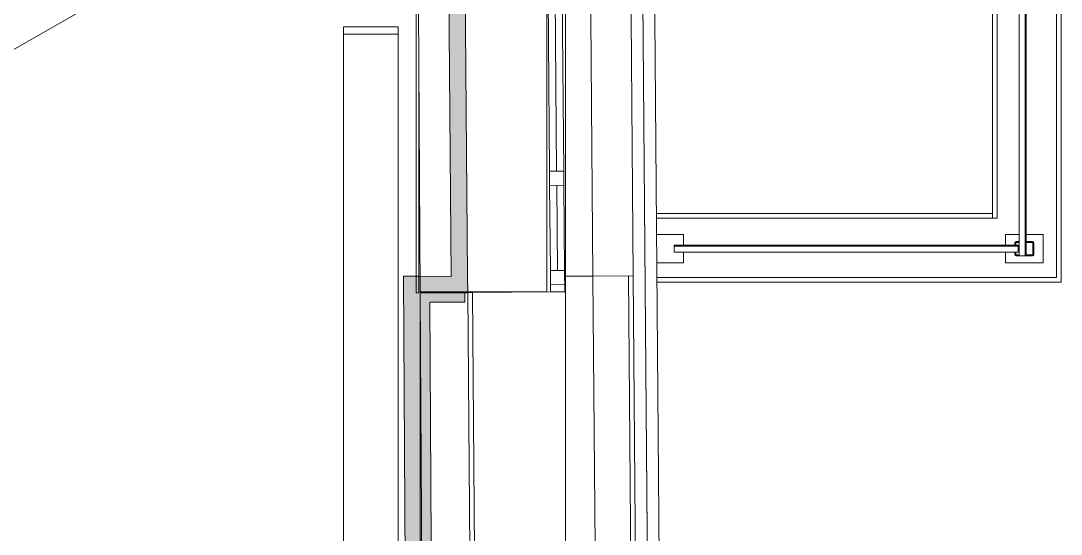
# Model space of a CAD drawing. Header units: millimetres. Extents: x 0 to 1189, y 0 to 841.
# Drawn here: x 834.16 to 878.13, y 535.6 to 557.33 of the extents above; entities that cross this region are included whole.
import ezdxf

# ---------------------------------------------------------------- set-up
doc = ezdxf.new("R2010")
doc.units = ezdxf.units.MM

msp = doc.modelspace()

# ---------------------------------------------------------------- hatches: boundary and pattern name
at = {"true_color": 0xf1d696}
h = msp.add_hatch(color=41, dxfattribs=at)
h.dxf.hatch_style = 2
h.paths.add_polyline_path([(852.564303, 605.411696), (853.041303, 546.514606), (852.341302, 546.515606), (851.864301, 605.414696)])
h = msp.add_hatch(color=41, dxfattribs=at)
h.dxf.hatch_style = 2
h.paths.add_polyline_path([(850.334299, 546.518606), (851.0343, 546.517606), (851.0383, 545.817605)])
h = msp.add_hatch(color=41, dxfattribs=at)
h.dxf.hatch_style = 2
h.paths.add_polyline_path([(851.0383, 545.817605), (850.338299, 545.818605), (850.334299, 546.518606)])
h = msp.add_hatch(color=41, dxfattribs=at)
h.dxf.hatch_style = 2
h.paths.add_polyline_path([(852.341302, 546.515606), (852.346302, 545.815605), (851.0383, 545.817605), (851.0343, 546.517606)])
h = msp.add_hatch(color=41, dxfattribs=at)
h.dxf.hatch_style = 2
h.paths.add_polyline_path([(853.041303, 546.514606), (853.046303, 545.814605), (852.341302, 546.515606)])
h = msp.add_hatch(color=41, dxfattribs=at)
h.dxf.hatch_style = 2
h.paths.add_polyline_path([(853.046303, 545.814605), (852.346302, 545.815605), (852.341302, 546.515606)])
h = msp.add_hatch(color=41, dxfattribs=at)
h.dxf.hatch_style = 2
h.paths.add_polyline_path([(850.338299, 545.818605), (851.0383, 545.817605), (851.1753, 522.120568), (850.475299, 522.119568)])
h = msp.add_hatch(color=7)
h.dxf.hatch_style = 2
h.paths.add_polyline_path([(851.438301, 545.817605), (851.575301, 522.120568), (851.1753, 522.120568), (851.0383, 545.817605)])
h = msp.add_hatch(color=7)
h.dxf.hatch_style = 2
h.paths.add_polyline_path([(852.929303, 545.417604), (851.440301, 545.417604), (851.438301, 545.817605), (852.929303, 545.817605)])

# ---------------------------------------------------------------- linework, layer by layer
at = {"color": 7, "lineweight": 0}
for points in [[(857.17331, 237.628134), (857.17331, 717.840867)], [(859.968314, 617.281714), (861.935317, 374.135342)], [(861.021315, 487.067515), (859.968314, 617.281714)], [(860.469315, 617.244714), (861.521316, 487.071515)], [(850.6873, 606.119697), (851.0383, 545.864605)], [(853.041303, 546.514606), (852.558303, 606.111697)], [(851.864301, 605.414696), (852.341302, 546.515606)], [(878.127342, 591.371674), (878.127342, 546.271605)], [(877.927341, 546.471606), (877.927341, 590.797673)], [(850.8673, 545.817605), (850.8673, 575.140649)], [(875.227337, 548.971609), (875.227337, 568.81664)], [(876.349339, 564.387633), (876.349339, 547.387607)], [(876.607339, 547.387607), (876.607339, 564.387633)], [(876.649339, 564.387633), (876.649339, 547.387607)], [(856.394308, 545.864605), (856.394308, 563.259631)], [(858.208311, 562.925631), (858.340311, 546.526606)], [(859.908314, 562.939631), (860.040314, 546.540606)], [(875.427337, 548.971609), (875.427337, 561.148628)], [(857.045309, 558.366624), (857.105309, 550.966612)], [(856.505309, 550.961612), (856.445308, 558.361624)], [(856.745309, 558.363624), (856.805309, 550.964612)], [(850.9873, 554.531618), (850.9873, 545.817605)], [(856.505309, 550.961612), (857.105309, 550.966612)], [(856.509309, 550.361612), (856.505309, 550.961612)], [(856.505309, 550.961612), (856.509309, 550.361612)], [(857.105309, 550.966612), (857.109309, 550.366612)], [(857.109309, 550.366612), (857.105309, 550.966612)], [(857.109309, 550.366612), (856.509309, 550.361612)], [(856.539309, 546.761606), (856.509309, 550.361612)], [(856.809309, 550.364612), (856.839309, 546.764606)], [(857.109309, 550.366612), (857.13931, 546.766606)], [(861.019315, 549.17161), (875.227337, 549.17161)], [(861.021315, 548.971609), (875.427337, 548.971609)], [(862.167317, 548.287608), (861.026315, 548.287608)], [(862.167317, 547.837608), (862.167317, 548.287608)], [(876.350339, 548.287608), (875.773338, 548.287608)], [(875.773338, 548.287608), (875.773338, 547.837608)], [(877.36734, 548.287608), (876.647339, 548.287608)], [(877.36734, 547.087607), (877.36734, 548.287608)], [(861.773317, 547.838608), (861.773317, 547.797608)], [(861.776317, 547.838608), (861.776317, 547.797608)], [(861.776317, 547.838608), (876.311339, 547.838608)], [(876.173339, 547.930608), (876.190214, 547.970733), (876.230339, 547.987608)], [(876.173339, 547.930608), (876.173339, 547.837608)], [(876.213339, 547.930608), (876.230339, 547.947608)], [(876.213339, 547.837608), (876.213339, 547.930608)], [(876.214339, 547.934608), (876.226339, 547.946608)], [(876.350339, 547.987608), (876.230339, 547.987608)], [(876.230339, 547.947608), (876.350339, 547.947608)], [(876.311339, 547.797608), (876.311339, 547.838608)], [(876.91734, 547.987608), (876.647339, 547.987608)], [(876.647339, 547.947608), (876.91734, 547.947608)], [(876.91734, 547.987608), (876.956965, 547.970733), (876.97334, 547.930608)], [(876.91734, 547.947608), (876.93334, 547.930608)], [(876.92134, 547.946608), (876.93334, 547.934608)], [(876.93334, 547.930608), (876.93334, 547.443607)], [(876.97334, 547.443607), (876.97334, 547.930608)], [(861.773317, 547.588607), (861.773317, 547.797608)], [(861.773317, 547.588607), (861.773317, 547.538607)], [(861.776317, 547.588607), (861.776317, 547.797608)], [(876.311339, 547.797608), (861.776317, 547.797608)], [(861.776317, 547.588607), (861.776317, 547.538607)], [(861.776317, 547.538607), (876.311339, 547.538607)], [(862.167317, 547.087607), (862.167317, 547.540607)], [(875.773338, 547.540607), (875.773338, 547.087607)], [(876.173339, 547.540607), (876.173339, 547.443607)], [(876.230339, 547.387607), (876.190214, 547.403982), (876.173339, 547.443607)], [(876.213339, 547.443607), (876.213339, 547.540607)], [(876.230339, 547.427607), (876.213339, 547.443607)], [(876.226339, 547.427607), (876.214339, 547.439607)], [(876.350339, 547.427607), (876.230339, 547.427607)], [(876.230339, 547.387607), (876.350339, 547.387607)], [(876.311339, 547.797608), (876.311339, 547.588607)], [(876.311339, 547.538607), (876.311339, 547.588607)], [(876.349339, 547.387607), (876.399339, 547.387607)], [(876.607339, 547.387607), (876.399339, 547.387607)], [(876.607339, 547.387607), (876.649339, 547.387607)], [(876.91734, 547.427607), (876.647339, 547.427607)], [(876.647339, 547.387607), (876.91734, 547.387607)], [(876.97334, 547.443607), (876.956965, 547.403982), (876.91734, 547.387607)], [(876.93334, 547.443607), (876.91734, 547.427607)], [(876.93334, 547.439607), (876.92134, 547.427607)], [(861.036315, 547.087607), (862.167317, 547.087607)], [(875.773338, 547.087607), (877.36734, 547.087607)], [(850.334299, 546.518606), (851.0343, 546.517606)], [(850.334299, 546.518606), (850.475299, 522.119568)], [(852.341302, 546.515606), (851.0343, 546.517606)], [(853.046303, 545.814605), (853.041303, 546.514606)], [(857.13931, 546.766606), (856.539309, 546.761606)], [(856.539309, 546.761606), (856.546309, 545.861605)], [(856.539309, 546.761606), (856.546309, 545.861605)], [(857.14631, 545.866605), (857.13931, 546.766606)], [(857.14631, 545.866605), (857.13931, 546.766606)], [(858.340311, 546.526606), (857.14131, 546.516606)], [(860.040314, 546.540606), (858.340311, 546.526606)], [(858.540312, 521.917568), (858.340311, 546.526606)], [(860.039314, 521.929568), (859.840314, 546.538606)], [(860.239314, 521.931568), (860.040314, 546.540606)], [(856.543309, 546.161605), (857.14331, 546.166605)], [(877.927341, 546.471606), (861.041315, 546.471606)], [(878.127342, 546.271605), (861.043315, 546.271605)], [(850.9873, 545.817605), (850.8673, 545.817605)], [(851.0383, 545.864605), (856.394308, 545.864605)], [(851.0383, 545.817605), (851.1753, 522.120568)], [(852.929303, 545.817605), (851.0383, 545.817605)], [(851.1753, 522.120568), (851.0383, 545.817605)], [(851.0383, 545.817605), (853.046303, 545.814605)], [(851.0383, 522.120568), (851.0383, 545.814605)], [(852.929303, 545.417604), (852.929303, 545.817605)], [(852.929303, 545.814605), (853.046303, 545.814605)], [(853.046303, 545.833605), (853.046303, 545.864605)], [(853.246304, 545.835605), (853.046303, 545.833605)], [(853.046303, 545.833605), (853.238304, 522.124568)], [(856.546309, 545.861605), (853.246304, 545.835605)], [(853.246304, 545.835605), (853.438304, 522.126568)], [(856.546309, 545.861605), (857.14631, 545.866605)], [(856.546309, 545.861605), (857.14631, 545.866605)], [(851.573301, 522.520569), (851.440301, 545.417604)], [(851.440301, 545.417604), (852.929303, 545.417604)]]:
    msp.add_lwpolyline(points, dxfattribs=at)
at = {"color": 144, "lineweight": 0, "true_color": 0x0077b0}
msp.add_lwpolyline([(850.8823, 565.860635), (828.737266, 553.188616)], dxfattribs=at)
at = {"color": 253, "lineweight": 0, "true_color": 0x999999}
for points in [[(847.803295, 527.077576), (847.804295, 557.077622)], [(847.804295, 557.077622), (850.104299, 557.077622)], [(850.104299, 557.077622), (850.103299, 527.077576)], [(847.803295, 527.523577), (847.804295, 556.762621)], [(847.804295, 556.762621), (850.104299, 556.762621)], [(850.104299, 556.762621), (850.103299, 527.523577)]]:
    msp.add_lwpolyline(points, dxfattribs=at)

doc.saveas('drawing.dxf')
